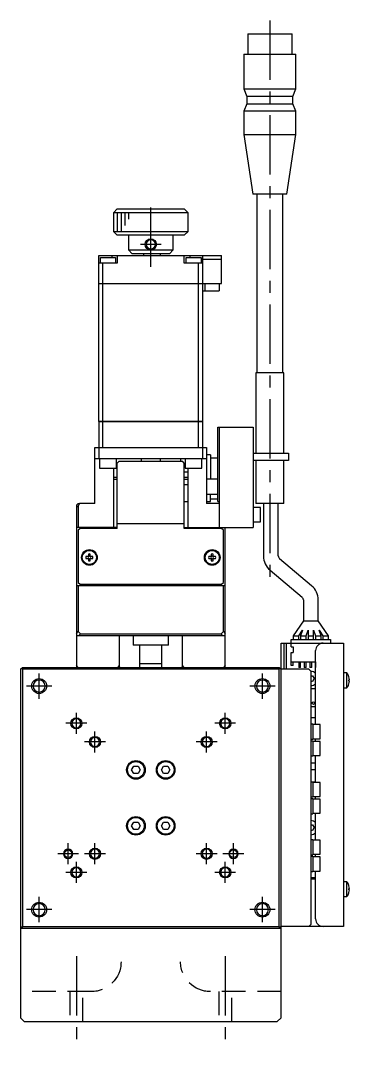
# Model space of a CAD drawing. Extents: x 0 to 808, y -8 to 686.
# Drawn here: x 302.1 to 390.5, y 2.5 to 278.6 of the extents above; entities that cross this region are included whole.
import ezdxf

# ---------------------------------------------------------------- set-up
doc = ezdxf.new("R2010")
doc.units = 0
doc.header["$LTSCALE"] = 0.5
doc.linetypes.add('CENTER', pattern=[50.8, 31.75, -6.35, 6.35, -6.35])
doc.linetypes.add('DASHED', pattern=[19.05, 12.7, -6.35])
for name, color, linetype in [('MSM_CENTER', 1, 'CENTER'), ('MSM_CONTINUOUS', 7, 'CONTINUOUS'), ('MSM_DASHED', 4, 'DASHED'), ('MSM_NARROW', 5, 'CONTINUOUS')]:
    doc.layers.add(name, color=color, linetype=linetype)

msp = doc.modelspace()

# ---------------------------------------------------------------- linework, layer by layer
at = {"layer": 'MSM_CENTER'}
for p, q in [((369.13, 278.55), (369.13, 127.45)), ((337.13, 212.5), (337.13, 230.5)), ((339.93, 218.5), (334.33, 218.5)), ((307.13, 96.6), (307.13, 103.4)), ((367.13, 96.6), (367.13, 103.4)), ((310.53, 100), (303.73, 100)), ((370.53, 100), (363.73, 100)), ((317.13, 87.2), (317.13, 92.8)), ((357.13, 87.2), (357.13, 92.8)), ((319.93, 90), (314.33, 90)), ((359.93, 90), (354.33, 90)), ((322.13, 82.2), (322.13, 87.8)), ((352.13, 82.2), (352.13, 87.8)), ((324.93, 85), (319.33, 85)), ((354.93, 85), (349.33, 85)), ((314.93, 52.2), (314.93, 57.8)), ((322.13, 52.2), (322.13, 57.8)), ((352.13, 52.2), (352.13, 57.8)), ((359.33, 52.2), (359.33, 57.8)), ((317.73, 55), (312.13, 55)), ((317.13, 47.2), (317.13, 52.8)), ((324.93, 55), (319.33, 55)), ((354.93, 55), (349.33, 55)), ((362.13, 55), (356.53, 55)), ((357.13, 47.2), (357.13, 52.8)), ((319.93, 50), (314.33, 50)), ((359.93, 50), (354.33, 50)), ((307.13, 36.6), (307.13, 43.4)), ((367.13, 36.6), (367.13, 43.4)), ((310.53, 40), (303.73, 40)), ((370.53, 40), (363.73, 40)), ((317.13, 27.5), (317.13, 2.5)), ((357.13, 27.5), (357.13, 2.5))]:
    msp.add_line(p, q, dxfattribs=at)
at = {"layer": 'MSM_CONTINUOUS'}
for p, q in [((363.18, 275), (375.08, 275)), ((363.18, 275), (363.18, 269.5)), ((375.08, 269.5), (375.08, 275)), ((362.13, 269.5), (376.13, 269.5)), ((362.13, 269.5), (362.13, 260.2)), ((376.13, 260.2), (376.13, 269.5)), ((362.13, 260.2), (376.13, 260.2)), ((362.13, 260.2), (362.98, 258.2)), ((375.28, 258.2), (376.13, 260.2)), ((375.28, 258.2), (362.98, 258.2)), ((362.98, 258.2), (362.98, 256.2)), ((375.28, 256.2), (375.28, 258.2)), ((362.98, 256.2), (362.13, 254.2)), ((376.13, 254.2), (362.13, 254.2)), ((362.13, 254.2), (362.13, 248)), ((362.98, 256.2), (375.28, 256.2)), ((376.13, 254.2), (375.28, 256.2)), ((376.13, 248), (376.13, 254.2)), ((362.13, 248), (376.13, 248)), ((362.13, 248), (364.56, 232)), ((373.7, 232), (376.13, 248)), ((373.7, 232), (364.56, 232)), ((365.63, 232), (365.63, 184)), ((372.63, 184), (372.63, 232)), ((328.13, 228), (327.13, 227)), ((347.13, 227), (327.13, 227)), ((327.13, 227), (327.13, 222)), ((328.13, 228), (346.13, 228)), ((347.13, 227), (346.13, 228)), ((347.13, 222), (347.13, 227)), ((327.13, 222), (347.13, 222)), ((327.13, 222), (328.13, 221)), ((346.13, 221), (328.13, 221)), ((331.13, 221), (331.13, 217)), ((343.13, 217), (343.13, 221)), ((346.13, 221), (347.13, 222)), ((323.13, 208), (323.13, 215.5)), ((323.13, 215.5), (356.13, 215.5)), ((326.63, 215.5), (326.63, 215)), ((328.13, 215.5), (328.13, 213.5)), ((332.13, 216), (331.13, 217)), ((331.13, 217), (343.13, 217)), ((342.13, 216), (332.13, 216)), ((335.13, 216), (335.13, 215.5)), ((339.63, 216), (339.63, 215.5)), ((343.13, 217), (342.13, 216)), ((346.13, 213.5), (346.13, 215.5)), ((347.63, 215.5), (347.63, 215)), ((351.13, 208), (351.13, 215.5)), ((356.13, 214.5), (356.13, 215.5)), ((328.13, 213.5), (323.13, 213.5)), ((323.63, 213.5), (323.63, 215)), ((323.63, 215), (327.63, 215)), ((324.28, 208), (324.28, 213.5)), ((327.63, 215), (327.63, 213.5)), ((351.13, 213.5), (346.13, 213.5)), ((346.63, 213.5), (346.63, 215)), ((346.63, 215), (350.63, 215)), ((349.97, 208), (349.97, 213.5)), ((350.63, 215), (350.63, 213.5)), ((351.13, 214.5), (356.13, 214.5)), ((356.13, 214.45), (351.13, 214.45)), ((356.08, 214.5), (356.08, 214.45)), ((356.13, 208), (356.13, 214.45)), ((323.13, 208), (356.13, 208)), ((323.13, 171), (323.13, 207.95)), ((355.13, 207.95), (323.13, 207.95)), ((323.14, 208), (323.14, 207.95)), ((324.28, 171), (324.28, 207.95)), ((324.29, 208), (324.29, 207.95)), ((349.97, 208), (349.97, 207.95)), ((349.97, 171), (349.97, 207.95)), ((351.12, 208), (351.12, 207.95)), ((351.13, 171), (351.13, 207.95)), ((351.63, 207.95), (351.63, 206)), ((355.13, 208), (355.13, 207.95)), ((355.53, 208), (355.53, 206)), ((351.13, 206), (355.53, 206)), ((372.88, 184), (365.38, 184)), ((365.38, 184), (365.38, 162.5)), ((372.88, 162.5), (372.88, 184)), ((323.13, 171), (351.13, 171)), ((351.13, 170.95), (323.13, 170.95)), ((323.13, 170.95), (323.13, 161)), ((323.14, 171), (323.14, 170.95)), ((324.28, 164), (324.28, 170.95)), ((324.29, 171), (324.29, 170.95)), ((349.97, 171), (349.97, 170.95)), ((349.97, 164), (349.97, 170.95)), ((351.12, 171), (351.12, 170.95)), ((351.13, 161), (351.13, 170.95)), ((355.13, 149.5), (355.13, 169.5)), ((355.13, 169.5), (364.63, 169.5)), ((355.63, 142.5), (355.63, 169.5)), ((364.63, 169.5), (364.63, 142.5)), ((322.13, 164), (352.13, 164)), ((322.13, 149), (322.13, 164)), ((352.13, 164), (352.13, 149)), ((352.13, 161), (322.13, 161)), ((323.38, 161), (323.38, 158.5)), ((327.88, 158.5), (327.88, 161)), ((328.63, 160.3), (328.13, 159.8)), ((328.63, 160.3), (345.63, 160.3)), ((334.63, 160.3), (334.63, 161)), ((339.63, 161), (339.63, 160.3)), ((345.13, 161), (345.13, 160.3)), ((346.13, 159.8), (345.63, 160.3)), ((346.38, 161), (346.38, 158.5)), ((350.88, 158.5), (350.88, 161)), ((353.13, 162), (352.13, 162)), ((353.13, 162), (353.13, 155.5)), ((353.13, 161.25), (355.13, 161.25)), ((364.63, 162.5), (374.13, 162.5)), ((374.13, 160.5), (364.63, 160.5)), ((365.38, 160.5), (365.38, 149)), ((372.88, 149), (372.88, 160.5)), ((374.13, 162.5), (374.13, 160.5)), ((323.38, 158.5), (327.88, 158.5)), ((327.13, 158.5), (327.13, 142.3)), ((328.13, 142.3), (328.13, 159.8)), ((346.13, 142.3), (346.13, 159.8)), ((346.13, 157.5), (347.13, 157.5)), ((346.38, 158.5), (350.88, 158.5)), ((347.13, 142.3), (347.13, 158.5)), ((327.13, 156), (328.13, 156)), ((327.13, 155.5), (328.13, 155.5)), ((346.13, 156), (347.13, 156)), ((346.13, 155.5), (347.13, 155.5)), ((355.13, 155.5), (352.13, 155.5)), ((347.13, 154), (346.13, 154)), ((346.13, 149.5), (347.13, 149.5)), ((352.13, 151.5), (355.13, 151.5)), ((352.13, 149.5), (353.13, 149.5)), ((353.13, 149.5), (353.13, 151.5)), ((353.13, 150.25), (355.13, 150.25)), ((355.13, 149.5), (355.63, 149.5)), ((317.13, 148.5), (317.63, 149)), ((317.13, 148.5), (317.13, 105)), ((317.63, 148.39), (317.13, 147.89)), ((317.93, 149), (317.63, 148.39)), ((317.63, 149), (317.93, 149)), ((317.63, 148.39), (317.63, 142.5)), ((322.13, 149), (317.93, 149)), ((355.63, 149), (352.13, 149)), ((366.63, 147.9), (364.63, 147.9)), ((372.88, 149), (365.38, 149)), ((366.63, 144.1), (366.63, 147.9)), ((367.4, 149), (367.4, 134.9)), ((371.4, 134.9), (371.4, 149)), ((364.63, 144.1), (366.63, 144.1)), ((328.13, 142.5), (317.13, 142.5)), ((318.13, 142.3), (317.63, 141.8)), ((317.63, 141.8), (317.63, 127.8)), ((328.13, 142.3), (318.13, 142.3)), ((346.13, 143.5), (328.13, 143.5)), ((346.13, 142.5), (364.63, 142.5)), ((356.13, 142.3), (346.13, 142.3)), ((356.63, 141.8), (356.13, 142.3)), ((356.63, 127.8), (356.63, 141.8)), ((357.13, 105), (357.13, 142.5)), ((320.39, 135.42), (320.39, 134.74)), ((320.87, 134.74), (320.87, 135.42)), ((353.39, 135.42), (353.39, 134.74)), ((353.87, 134.74), (353.87, 135.42)), ((320.39, 134.74), (319.71, 134.74)), ((319.71, 134.26), (320.39, 134.26)), ((320.39, 134.26), (320.39, 133.58)), ((321.55, 134.74), (320.87, 134.74)), ((320.87, 134.26), (321.55, 134.26)), ((320.87, 133.58), (320.87, 134.26)), ((353.39, 134.74), (352.71, 134.74)), ((352.71, 134.26), (353.39, 134.26)), ((353.39, 134.26), (353.39, 133.58)), ((354.55, 134.74), (353.87, 134.74)), ((353.87, 133.58), (353.87, 134.26)), ((353.87, 134.26), (354.55, 134.26)), ((380.34, 126.93), (371.76, 134.13)), ((369.19, 131.07), (377.77, 123.87)), ((317.13, 127), (357.13, 127)), ((317.63, 127.8), (318.13, 127.3)), ((317.63, 127), (317.63, 114.61)), ((318.13, 127.3), (356.13, 127.3)), ((327.13, 127.3), (327.13, 127)), ((328.88, 127), (328.88, 127.3)), ((332.13, 127.3), (332.13, 127.2)), ((332.13, 127.2), (342.13, 127.2)), ((332.13, 127.2), (332.33, 127)), ((341.93, 127), (342.13, 127.2)), ((342.13, 127.2), (342.13, 127.3)), ((345.38, 127.3), (345.38, 127)), ((347.13, 127), (347.13, 127.3)), ((356.13, 127.3), (356.63, 127.8)), ((356.63, 114.61), (356.63, 127)), ((378.13, 123.1), (378.13, 117.5)), ((382.13, 117.5), (382.13, 123.1)), ((378.13, 117.5), (375.38, 113.5)), ((378.13, 117.5), (382.13, 117.5)), ((384.88, 113.5), (382.13, 117.5)), ((317.13, 114.11), (317.63, 114.61)), ((357.13, 113.5), (317.13, 113.5)), ((317.63, 114.61), (318.24, 114)), ((318.24, 114), (317.74, 113.5)), ((318.24, 114), (356.01, 114)), ((328.64, 113.5), (328.64, 105.5)), ((332.38, 113.5), (332.38, 111)), ((341.88, 111), (341.88, 113.5)), ((345.61, 105.5), (345.61, 113.5)), ((356.01, 114), (356.63, 114.61)), ((356.51, 113.5), (356.01, 114)), ((356.63, 114.61), (357.13, 114.11)), ((375.38, 113.5), (376.88, 113.5)), ((375.38, 113.5), (375.38, 112.5)), ((376.88, 113.5), (377.88, 114.95)), ((376.88, 112.5), (376.88, 113.5)), ((377.88, 114.95), (377.38, 113.5)), ((377.38, 113.5), (378.88, 113.5)), ((377.38, 113.5), (377.38, 112.5)), ((378.88, 113.5), (379.38, 114.95)), ((378.88, 112.5), (378.88, 113.5)), ((379.38, 114.95), (379.38, 112.5)), ((379.38, 113.5), (380.88, 113.5)), ((380.88, 114.95), (381.38, 113.5)), ((380.88, 112.5), (380.88, 114.95)), ((381.38, 113.5), (382.88, 113.5)), ((381.38, 113.5), (381.38, 112.5)), ((382.88, 113.5), (382.38, 114.95)), ((382.38, 114.95), (383.38, 113.5)), ((382.88, 112.5), (382.88, 113.5)), ((383.38, 113.5), (384.88, 113.5)), ((383.38, 113.5), (383.38, 112.5)), ((384.88, 112.5), (384.88, 113.5)), ((341.88, 111), (332.38, 111)), ((334.13, 111), (334.13, 105)), ((340.13, 105), (340.13, 111)), ((372.13, 11), (372.13, 111.5)), ((372.13, 111.5), (388.93, 111.5)), ((372.93, 104.5), (372.93, 111.5)), ((373.63, 104.5), (373.63, 111.5)), ((374.88, 112.5), (385.38, 112.5)), ((374.88, 110.5), (374.88, 112.5)), ((374.88, 110.5), (375.38, 110.5)), ((375.38, 110.5), (375.38, 109)), ((385.38, 112.5), (385.38, 111.5)), ((388.93, 111.5), (388.93, 35.5)), ((374.88, 109), (375.38, 109)), ((374.88, 105.5), (374.88, 109)), ((381.43, 89.65), (381.43, 109.5)), ((302.13, 104.5), (302.63, 105)), ((302.63, 105), (371.63, 105)), ((317.63, 105), (317.13, 105.5)), ((328.64, 105.5), (328.14, 105)), ((328.82, 105), (328.64, 105.5)), ((340.13, 106), (334.13, 106)), ((345.61, 105.5), (345.43, 105)), ((346.11, 105), (345.61, 105.5)), ((357.13, 105.5), (356.63, 105)), ((371.63, 105), (372.13, 104.5)), ((374.88, 106.5), (381.43, 106.5)), ((375.38, 105.5), (374.88, 105.5)), ((375.38, 105.5), (375.38, 106.5)), ((376.88, 106.5), (376.88, 105)), ((377.38, 105), (376.88, 105)), ((377.38, 105), (377.38, 106.5)), ((378.38, 106.5), (378.38, 105)), ((378.88, 105), (378.38, 105)), ((378.88, 105), (378.88, 106.5)), ((379.88, 106.5), (379.88, 105)), ((380.38, 105), (379.88, 105)), ((380.38, 105), (380.38, 106.5)), ((381.38, 106.5), (381.38, 105)), ((381.43, 105), (381.38, 105)), ((302.13, 104.5), (302.13, 11)), ((302.63, 104.5), (302.38, 104.75)), ((302.63, 104.5), (302.63, 35.5)), ((371.63, 104.5), (302.63, 104.5)), ((371.88, 104.75), (371.63, 104.5)), ((371.63, 35.5), (371.63, 104.5)), ((379.63, 104.5), (372.13, 104.5)), ((380.13, 104), (379.63, 104.5)), ((380.13, 104), (380.13, 36)), ((380.13, 102.75), (380.56, 102.75)), ((380.56, 102.75), (380.99, 102)), ((389.82, 103.5), (388.93, 103.5)), ((389.82, 99.5), (389.82, 103.5)), ((390.38, 102.43), (390.38, 102.45)), ((380.56, 101.25), (380.13, 101.25)), ((380.99, 102), (380.56, 101.25)), ((388.93, 99.5), (389.82, 99.5)), ((390.38, 101.7), (390.51, 101.7)), ((390.38, 101.3), (390.38, 101.7)), ((390.51, 101.3), (390.38, 101.3)), ((390.38, 100.55), (390.38, 100.57)), ((380.13, 99.35), (381.43, 99.35)), ((381.43, 94.44), (380.13, 94.44)), ((381.43, 91.5), (380.13, 91.5)), ((380.63, 89.75), (380.13, 89.75)), ((380.63, 89.75), (380.63, 85.75)), ((382.63, 89.65), (380.63, 89.65)), ((382.63, 85.85), (382.63, 89.65)), ((380.13, 85.75), (380.63, 85.75)), ((380.63, 85.85), (382.63, 85.85)), ((381.43, 85.15), (381.43, 85.85)), ((380.63, 85.25), (380.13, 85.25)), ((380.63, 85.25), (380.63, 81.25)), ((382.63, 85.15), (380.63, 85.15)), ((382.63, 81.35), (382.63, 85.15)), ((380.13, 81.25), (380.63, 81.25)), ((380.63, 81.35), (382.63, 81.35)), ((381.43, 74.15), (381.43, 81.35)), ((331.97, 77.5), (332.55, 78.5)), ((332.55, 76.5), (331.97, 77.5)), ((332.55, 78.5), (333.7, 78.5)), ((333.7, 78.5), (334.28, 77.5)), ((334.28, 77.5), (333.7, 76.5)), ((339.97, 77.5), (340.55, 78.5)), ((340.55, 76.5), (339.97, 77.5)), ((340.55, 78.5), (341.7, 78.5)), ((341.7, 78.5), (342.28, 77.5)), ((342.28, 77.5), (341.7, 76.5)), ((380.13, 79.42), (381.43, 79.42)), ((381.43, 77.54), (380.13, 77.54)), ((333.7, 76.5), (332.55, 76.5)), ((341.7, 76.5), (340.55, 76.5)), ((380.13, 74.34), (381.43, 74.34)), ((380.63, 74.25), (380.13, 74.25)), ((380.63, 74.25), (380.63, 70.25)), ((382.63, 74.15), (380.63, 74.15)), ((382.63, 70.35), (382.63, 74.15)), ((380.13, 70.25), (380.63, 70.25)), ((380.63, 69.75), (380.13, 69.75)), ((380.63, 70.35), (382.63, 70.35)), ((380.63, 69.75), (380.63, 65.75)), ((382.63, 69.65), (380.63, 69.65)), ((381.43, 69.65), (381.43, 70.35)), ((382.63, 65.85), (382.63, 69.65)), ((331.97, 62.5), (332.55, 63.5)), ((332.55, 63.5), (333.7, 63.5)), ((333.7, 63.5), (334.28, 62.5)), ((339.97, 62.5), (340.55, 63.5)), ((340.55, 63.5), (341.7, 63.5)), ((341.7, 63.5), (342.28, 62.5)), ((380.13, 65.75), (380.63, 65.75)), ((380.63, 65.85), (382.63, 65.85)), ((381.43, 58.65), (381.43, 65.85)), ((332.55, 61.5), (331.97, 62.5)), ((333.7, 61.5), (332.55, 61.5)), ((334.28, 62.5), (333.7, 61.5)), ((340.55, 61.5), (339.97, 62.5)), ((341.7, 61.5), (340.55, 61.5)), ((342.28, 62.5), (341.7, 61.5)), ((380.13, 62.75), (380.56, 62.75)), ((380.56, 61.25), (380.13, 61.25)), ((380.56, 62.75), (380.99, 62)), ((380.99, 62), (380.56, 61.25)), ((380.63, 58.75), (380.13, 58.75)), ((380.63, 58.75), (380.63, 54.75)), ((382.63, 58.65), (380.63, 58.65)), ((382.63, 54.85), (382.63, 58.65)), ((380.13, 54.75), (380.63, 54.75)), ((380.63, 54.25), (380.13, 54.25)), ((380.63, 54.85), (382.63, 54.85)), ((380.63, 54.25), (380.63, 50.25)), ((382.63, 54.15), (380.63, 54.15)), ((381.43, 54.15), (381.43, 54.85)), ((382.63, 50.35), (382.63, 54.15)), ((380.13, 50.25), (380.63, 50.25)), ((380.63, 50.35), (382.63, 50.35)), ((381.43, 37.5), (381.43, 50.35)), ((381.43, 48.5), (380.13, 48.5)), ((381.43, 48.2), (380.13, 48.2)), ((389.82, 47.5), (388.93, 47.5)), ((389.82, 43.5), (389.82, 47.5)), ((390.38, 46.43), (390.38, 46.45)), ((390.38, 45.7), (390.51, 45.7)), ((390.38, 45.3), (390.38, 45.7)), ((390.51, 45.3), (390.38, 45.3)), ((390.38, 44.55), (390.38, 44.57)), ((388.93, 43.5), (389.82, 43.5)), ((379.63, 35.5), (380.13, 36)), ((302.63, 35), (302.13, 35.5)), ((302.13, 35), (372.13, 35)), ((302.38, 35.25), (302.63, 35.5)), ((302.63, 35.5), (371.63, 35.5)), ((371.63, 35.5), (371.88, 35.25)), ((372.13, 35.5), (371.63, 35)), ((388.93, 35.5), (372.13, 35.5)), ((302.13, 11), (303.13, 10)), ((303.13, 10), (371.13, 10)), ((371.13, 10), (372.13, 11))]:
    msp.add_line(p, q, dxfattribs=at)
at = {"layer": 'MSM_CONTINUOUS', "extrusion": (0, 0, -1)}
for centre, radius in [((-337.13, 218.5), 1.23), ((-307.13, 100), 1.62), ((-367.13, 100), 1.62), ((-317.13, 90), 1.23), ((-357.13, 90), 1.23), ((-322.13, 85), 1.23), ((-352.13, 85), 1.23), ((-322.13, 55), 1.23), ((-352.13, 55), 1.23), ((-317.13, 50), 1.23), ((-357.13, 50), 1.23), ((-307.13, 40), 1.62), ((-367.13, 40), 1.62)]:
    msp.add_circle(centre, radius, dxfattribs=at)
at = {"layer": 'MSM_CONTINUOUS'}
for centre, radius in [((320.63, 134.5), 2.1), ((320.63, 134.5), 1.9), ((353.63, 134.5), 2.1), ((353.63, 134.5), 1.9), ((380.83, 95.44), 0.35), ((333.13, 77.5), 2.5), ((333.13, 77.5), 2.25), ((341.13, 77.5), 2.5), ((341.13, 77.5), 2.25), ((333.13, 62.5), 2.5), ((333.13, 62.5), 2.25), ((341.13, 62.5), 2.5), ((341.13, 62.5), 2.25), ((314.93, 55), 1.01), ((359.33, 55), 1.01)]:
    msp.add_circle(centre, radius, dxfattribs=at)
for centre, radius, start, end in [((320.63, 134.5), 0.95, 75.3667, 104.6333), ((353.63, 134.5), 0.95, 75.3667, 104.6333), ((320.63, 134.5), 0.95, 165.3667, 194.6333), ((320.63, 134.5), 0.365, 138.8496, 221.1504), ((320.63, 134.5), 0.365, 48.8496, 131.1504), ((320.63, 134.5), 0.365, 228.8496, 311.1504), ((320.63, 134.5), 0.95, 255.3667, 284.6333), ((320.63, 134.5), 0.365, 318.8496, 41.1504), ((320.63, 134.5), 0.95, 345.3667, 14.6333), ((353.63, 134.5), 0.95, 165.3667, 194.6333), ((353.63, 134.5), 0.365, 138.8496, 221.1504), ((353.63, 134.5), 0.365, 48.8496, 131.1504), ((353.63, 134.5), 0.365, 228.8496, 311.1504), ((353.63, 134.5), 0.95, 255.3667, 284.6333), ((353.63, 134.5), 0.365, 318.8496, 41.1504), ((353.63, 134.5), 0.95, 345.3667, 14.6333), ((372.4, 134.9), 5, 180, 230), ((372.4, 134.9), 1, 180, 230), ((377.13, 123.1), 5, 0, 50), ((377.13, 123.1), 1, 0, 50), ((383.43, 109.5), 2, 90, 180), ((380.13, 102), 1.9, 46.8264, 90), ((387.33, 101.5), 3.2, 17.27, 38.6822), ((387.33, 101.5), 3.19, 3.5903, 16.9053), ((380.13, 102), 1.9, 270, 313.1736), ((387.33, 101.5), 3.2, 321.3178, 342.73), ((387.33, 101.5), 3.19, 343.0947, 356.4097), ((380.13, 62), 1.9, 46.8264, 90), ((380.13, 62), 1.9, 270, 313.1736), ((387.33, 45.5), 3.2, 17.27, 38.6822), ((387.33, 45.5), 3.2, 321.3178, 342.73), ((387.33, 45.5), 3.19, 3.5903, 16.9053), ((387.33, 45.5), 3.19, 343.0947, 356.4097), ((383.43, 37.5), 2, 180, 270)]:
    msp.add_arc(centre, radius, start, end, dxfattribs=at)
at = {"layer": 'MSM_DASHED'}
for p, q in [((321.13, 18), (302.13, 18)), ((315.38, 18), (315.38, 10)), ((318.88, 10), (318.88, 18)), ((372.13, 18), (353.13, 18)), ((355.38, 18), (355.38, 10)), ((358.88, 10), (358.88, 18))]:
    msp.add_line(p, q, dxfattribs=at)
at = {"layer": 'MSM_DASHED', "extrusion": (0, 0, -1)}
for centre, start, end in [((-321.13, 26), 180, 270), ((-353.13, 26), 270, 0)]:
    msp.add_arc(centre, 8, start, end, dxfattribs=at)
at = {"layer": 'MSM_NARROW'}
for p, q in [((328.13, 227), (328.13, 222)), ((329.13, 227), (329.13, 222)), ((330.13, 227), (330.13, 223.6)), ((331.13, 227), (331.13, 225.3))]:
    msp.add_line(p, q, dxfattribs=at)
for centre, radius in [((337.13, 218.5), 1.5), ((307.13, 100), 2), ((367.13, 100), 2), ((317.13, 90), 1.5), ((357.13, 90), 1.5), ((322.13, 85), 1.5), ((352.13, 85), 1.5), ((322.13, 55), 1.5), ((352.13, 55), 1.5), ((317.13, 50), 1.5), ((357.13, 50), 1.5), ((307.13, 40), 2), ((367.13, 40), 2)]:
    msp.add_circle(centre, radius, dxfattribs=at)
at = {"layer": 'MSM_NARROW', "extrusion": (0, 0, -1)}
for centre in [(-314.93, 55), (-359.33, 55)]:
    msp.add_circle(centre, 1.25, dxfattribs=at)

doc.saveas('drawing.dxf')
